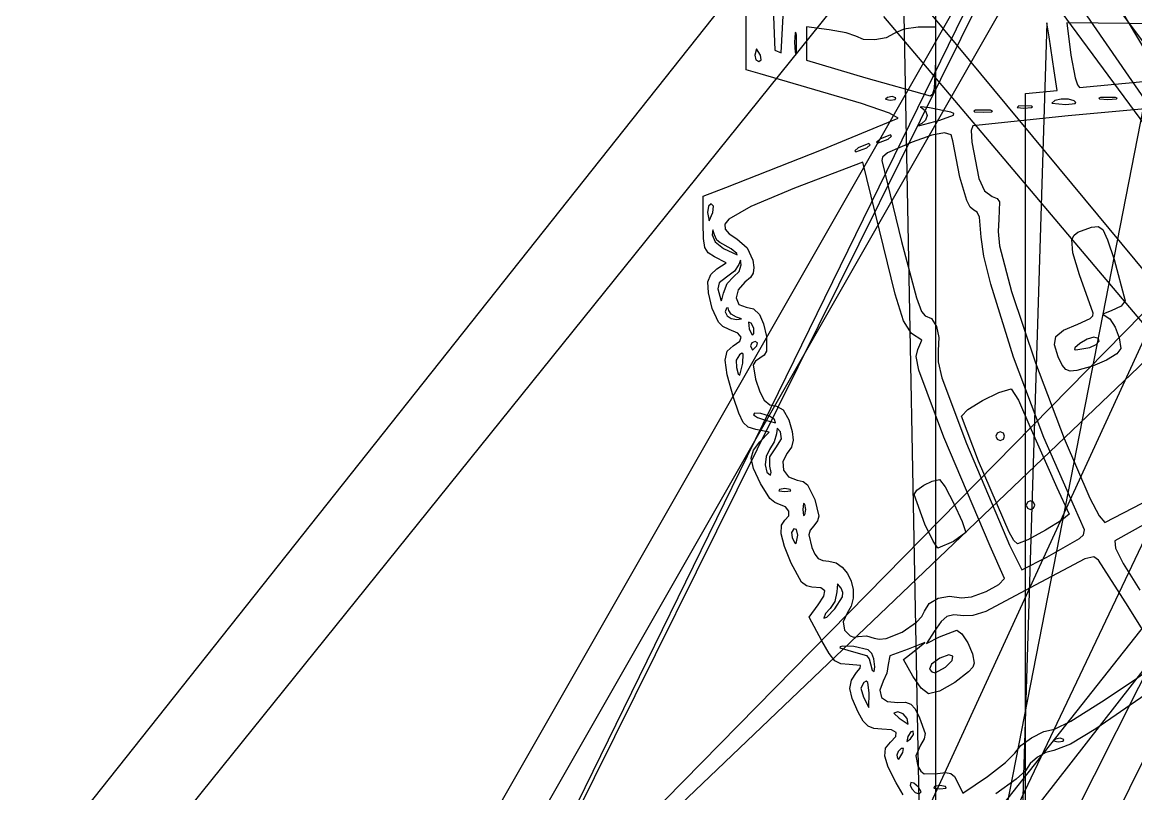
# Model space of a CAD drawing. Extents: x -109 to 333, y -74 to 385.
# Drawn here: x -58.2 to 39, y 74.5 to 141.9 of the extents above; entities that cross this region are included whole.
import ezdxf

# ---------------------------------------------------------------- set-up
doc = ezdxf.new("R2010")
doc.units = 0

msp = doc.modelspace()

# ---------------------------------------------------------------- linework, layer by layer
at = {"layer": 'Image'}
for p, q in [((13.9754, 2.732387), (71.079022, 294.9659)), ((104.731756, 255.69389), (-11.6383, 2.34935)), ((-43.999659, 3.576148), (73.780796, 244.417885)), ((75.380056, 244.659253), (-42.4004, 7.03971)), ((3.03729, 3.092387), (119.407296, 238.939154)), ((73.875436, 231.799477), (-56.7938, 3.10194)), ((-52.6545, 3.10194), (78.0147, 231.799477)), ((119.712861, 190.406515), (-22.8079, 9.97962)), ((-24.59204, 2.863137), (116.11692, 183.290045)), ((23.074938, 168.776903), (-108.997, 2.29691)), ((-100.778, 2.29691), (31.49156, 166.606035)), ((136.90526, 0.936964), (14.58625, 167.27601)), ((19.92263, 166.6996), (143.889, 0.360555)), ((68.188448, 156.540127), (-3.60876, 5.34648)), ((121.45217, 1.303041), (30.381225, 155.546292)), ((5.01281, 137.760406), (5.01284, 153.933)), ((21.5699, -3.20164), (21.5699, 154.094)), ((-3.9043, -2.17945), (72.810038, 150.51614)), ((18.63144, 150.5194), (21.5699, -3.20164)), ((136.48616, -5.476123), (32.25953, 146.196904)), ((19.31211, 144.874976), (135.211, 4.89894)), ((7.344313, 143.89567), (7.521486, 139.4813)), ((8.08593, 139.230436), (8.307396, 143.54137)), ((135.21163, 2.453016), (17.05434, 142.429051)), ((70.776772, 141.864303), (-73.6602, 3.93537)), ((12.25654, 141.266066), (10.28099, 141.513922)), ((10.28099, 141.513922), (10.281, 140.057)), ((13.756781, 140.994214), (12.25654, 141.266066)), ((18.785836, 141.324609), (17.94129, 140.923556)), ((20.0378, 141.488), (18.785836, 141.324609)), ((21.5699, 141.488), (20.0378, 141.488)), ((21.5699, 138.478), (21.5699, 141.488)), ((31.269164, 141.864091), (27.1724, 8.69394)), ((31.480198, 140.641131), (31.269164, 141.864091)), ((42.06326, 141.77711), (33.01716, 141.877694)), ((33.01716, 141.877694), (33.375808, 139.048964)), ((9.300432, 140.983907), (9.246996, 140.170869)), ((9.246996, 140.170869), (9.291936, 139.299982)), ((9.354099, 141.036678), (9.300432, 140.983907)), ((9.41824, 140.825), (9.354099, 141.036678)), ((9.410645, 139.319814), (9.418237, 140.825004)), ((9.418237, 140.825004), (9.41824, 140.825)), ((14.58957, 140.68866), (13.756781, 140.994214)), ((15.269721, 140.415247), (14.58957, 140.68866)), ((16.251036, 140.376993), (15.269721, 140.415247)), ((17.239548, 140.553297), (16.251036, 140.376993)), ((17.94129, 140.923556), (17.239548, 140.553297)), ((31.933291, 137.682821), (31.480198, 140.641131)), ((5.913213, 139.60651), (5.765326, 139.042066)), ((6.2777, 139.042066), (5.913213, 139.60651)), ((7.521486, 139.4813), (8.08593, 139.230436)), ((9.291936, 139.299982), (9.344754, 139.184595)), ((9.344754, 139.184595), (9.410645, 139.319814)), ((10.281, 140.057), (10.281, 138.6)), ((-73.616275, 1.118382), (61.8334, 139.047306)), ((5.765326, 139.042066), (5.872394, 138.643427)), ((5.872394, 138.643427), (6.129813, 138.477622)), ((6.129813, 138.477622), (6.323604, 138.643427)), ((6.323604, 138.643427), (6.2777, 139.042066)), ((6.2777, 139.042066), (6.2777, 139.042066)), ((10.281, 138.6), (15.45507, 137.06252)), ((21.462007, 136.164483), (21.569881, 138.47786)), ((21.569881, 138.47786), (21.5699, 138.478)), ((33.375808, 139.048964), (33.749229, 137.048947)), ((6.23577, 137.419829), (5.01281, 137.760406)), ((15.075979, 134.811229), (6.23577, 137.419829)), ((32.17535, 135.947481), (31.933291, 137.682821)), ((15.45507, 137.06252), (21.09951, 135.49627)), ((33.749229, 137.048947), (33.956312, 136.438802)), ((33.956312, 136.438802), (34.143395, 136.212654)), ((34.143395, 136.212654), (42.266405, 136.98899)), ((17.359455, 135.347802), (17.196173, 135.195854)), ((17.775046, 135.420614), (17.359455, 135.347802)), ((18.08069, 135.318112), (17.775046, 135.420614)), ((18.029389, 135.166259), (18.08069, 135.318095)), ((18.08069, 135.318095), (18.08069, 135.318112)), ((21.09951, 135.49627), (21.31623, 135.647833)), ((21.31623, 135.647833), (21.462007, 136.164483)), ((29.41229, 135.691421), (32.17535, 135.947481)), ((29.41298, 2.521274), (29.41229, 135.691421)), ((35.96255, 135.350161), (35.810783, 135.283342)), ((35.810783, 135.283342), (35.884352, 135.228622)), ((35.884352, 135.228622), (36.621067, 135.17807)), ((37.27959, 135.350161), (35.96255, 135.350161)), ((36.621067, 135.17807), (37.357784, 135.228622)), ((37.431353, 135.283342), (37.279587, 135.350161)), ((37.279587, 135.350161), (37.27959, 135.350161)), ((37.357784, 135.228622), (37.431353, 135.283342)), ((17.527335, 133.963554), (15.075979, 134.811229)), ((17.196173, 135.195854), (17.586802, 135.120458)), ((17.586802, 135.120458), (18.029389, 135.166259)), ((20.334385, 134.513518), (20.227066, 134.499867)), ((20.227066, 134.499867), (20.346912, 134.441099)), ((21.025788, 134.435524), (20.334385, 134.513518)), ((20.346912, 134.441099), (20.679112, 134.181431)), ((22.882542, 134.068786), (21.025788, 134.435524)), ((28.82071, 134.59897), (28.682185, 134.472364)), ((28.682185, 134.472364), (29.283918, 134.41156)), ((29.9496, 134.585), (28.82071, 134.59897)), ((29.283918, 134.41156), (29.945128, 134.456761)), ((29.945128, 134.456761), (30.040376, 134.513358)), ((30.040376, 134.513358), (29.949598, 134.585028)), ((29.949598, 134.585028), (29.9496, 134.585)), ((31.966202, 135.074628), (31.7297, 134.858721)), ((31.7297, 134.858721), (32.95266, 134.720223)), ((32.52153, 135.193825), (31.966202, 135.074628)), ((33.164418, 135.193388), (32.52153, 135.193825)), ((32.95266, 134.720223), (33.75048, 134.804069)), ((41.1375, 134.480397), (33.14121, 133.724945)), ((33.6636, 135.050395), (33.164418, 135.193388)), ((33.816305, 134.906307), (33.663597, 135.050395)), ((33.663597, 135.050395), (33.6636, 135.050395)), ((33.75048, 134.804069), (33.816305, 134.906307)), ((11.59801, 130.757269), (18.28797, 133.541989)), ((18.28797, 133.541989), (17.527335, 133.963554)), ((20.175193, 132.890467), (21.941802, 133.350001)), ((20.679112, 133.365422), (20.346912, 133.082889)), ((20.679112, 134.181431), (20.817283, 133.778182)), ((20.817283, 133.778182), (20.679112, 133.365422)), ((21.9418, 133.35), (23.11591, 133.793426)), ((21.941802, 133.350001), (21.9418, 133.35)), ((23.161492, 133.941669), (22.882542, 134.068786)), ((23.11591, 133.793426), (23.161492, 133.941669)), ((33.14121, 133.724945), (24.8146, 132.854934)), ((25.05056, 134.221), (24.898793, 134.154181)), ((24.898793, 134.154181), (24.972362, 134.099461)), ((24.972362, 134.099461), (25.709077, 134.048909)), ((26.3676, 134.221), (25.05056, 134.221)), ((25.709077, 134.048909), (26.445794, 134.099461)), ((26.519363, 134.154181), (26.367597, 134.221)), ((26.367597, 134.221), (26.3676, 134.221)), ((26.445794, 134.099461), (26.519363, 134.154181)), ((20.346912, 133.082889), (19.972655, 132.897461)), ((19.972655, 132.897461), (20.175193, 132.890467)), ((24.8146, 132.854934), (24.665295, 132.456883)), ((24.665295, 132.456883), (24.720322, 131.42815)), ((15.737249, 131.316769), (14.79651, 130.952)), ((15.837202, 131.209619), (15.737249, 131.316769)), ((16.677987, 131.704593), (16.389886, 131.446972)), ((16.389886, 131.446972), (16.489841, 131.339821)), ((16.489841, 131.339821), (17.43058, 131.704593)), ((17.618729, 132.069362), (16.677987, 131.704593)), ((19.509942, 131.443809), (17.375778, 130.499812)), ((17.43058, 131.704593), (17.718682, 131.962212)), ((17.43058, 131.704593), (17.43058, 131.704593)), ((17.718682, 131.962212), (17.618729, 132.069362)), ((21.239939, 132.035316), (19.509942, 131.443809)), ((22.335309, 132.246495), (21.239939, 132.035316)), ((22.909406, 132.080406), (22.335309, 132.246495)), ((23.075582, 131.540112), (22.909406, 132.080406)), ((23.677838, 128.377162), (23.075582, 131.540112)), ((24.720322, 131.42815), (25.351208, 128.266704)), ((3.22543, 127.485759), (11.59801, 130.757269)), ((14.79651, 130.952), (14.508408, 130.694381)), ((14.508408, 130.694381), (14.608361, 130.587231)), ((14.608361, 130.587231), (15.5491, 130.952)), ((15.5491, 130.952), (15.837202, 131.209619)), ((15.5491, 130.952), (15.5491, 130.952)), ((17.375778, 130.499812), (16.935294, 130.140891)), ((15.206819, 129.688172), (9.246039, 127.417322)), ((16.999829, 122.334402), (15.206819, 129.688172)), ((16.935294, 130.140891), (16.856012, 129.822829)), ((16.856012, 129.822829), (18.573022, 122.767279)), ((1.24988, 126.708), (3.22543, 127.485759)), ((24.284716, 126.328564), (23.677838, 128.377162)), ((25.351208, 128.266704), (25.826191, 127.191072)), ((1.24988, 124.326), (1.24988, 126.708)), ((9.246039, 127.417322), (5.425428, 125.829437)), ((25.826191, 127.191072), (26.518878, 126.688544)), ((26.518878, 126.688544), (26.942656, 126.523481)), ((26.942656, 126.523481), (27.152846, 126.225426)), ((1.72637, 125.838519), (1.626181, 125.307)), ((1.967249, 126.059593), (1.72637, 125.838519)), ((2.150316, 125.838519), (1.967249, 126.059593)), ((2.11151, 125.307), (2.150316, 125.838519)), ((5.425428, 125.829437), (3.487098, 124.716046)), ((24.591869, 125.765244), (24.284716, 126.328564)), ((24.900798, 125.510882), (24.591869, 125.765244)), ((25.200227, 125.310293), (24.900798, 125.510882)), ((27.152846, 126.225426), (27.080172, 124.709524)), ((1.626181, 125.307), (1.770442, 124.554407)), ((1.770442, 124.554407), (2.11151, 125.307)), ((2.11151, 125.307), (2.11151, 125.307)), ((3.487098, 124.716046), (3.142193, 124.265595)), ((25.397125, 124.893508), (25.200227, 125.310293)), ((25.557043, 123.145682), (25.397125, 124.893508)), ((27.080172, 124.709524), (27.019518, 123.63669)), ((1.276396, 123.011095), (1.24988, 124.326)), ((2.109446, 123.790789), (2.046137, 123.344018)), ((2.261879, 123.331995), (2.109446, 123.790789)), ((3.142193, 124.265595), (3.169944, 123.847738)), ((3.169944, 123.847738), (3.537712, 123.433799)), ((27.019518, 123.63669), (27.157419, 122.385167)), ((33.659257, 123.300617), (34.000549, 123.584695)), ((34.000549, 123.584695), (35.18372, 123.999523)), ((35.18372, 123.999523), (35.773301, 124.079358)), ((35.773301, 124.079358), (36.186022, 123.797704)), ((36.186022, 123.797704), (36.59148, 122.91274)), ((1.404859, 122.228511), (1.276396, 123.011095)), ((2.046137, 123.344018), (2.319283, 122.722515)), ((2.464721, 122.866917), (2.261879, 123.331995)), ((2.319283, 122.722515), (3.037301, 122.136118)), ((2.71075, 122.673478), (2.464721, 122.866917)), ((3.71797, 122.121), (2.71075, 122.673478)), ((3.537712, 123.433799), (4.212859, 122.995102)), ((4.212859, 122.995102), (5.100686, 122.219142)), ((18.573022, 122.767279), (19.881299, 117.828536)), ((25.783136, 121.47687), (25.557043, 123.145682)), ((33.474244, 122.923475), (33.659257, 123.300617)), ((33.541305, 121.764122), (33.474244, 122.923475)), ((36.59148, 122.91274), (37.15927, 121.182643)), ((1.70864, 121.766945), (1.404859, 122.228511)), ((2.261112, 121.415091), (1.70864, 121.766945)), ((3.037301, 122.136118), (4.22382, 121.594441)), ((3.717972, 122.120991), (3.71797, 122.121)), ((4.19216, 121.723972), (3.717972, 122.120991)), ((4.22382, 121.594441), (4.19216, 121.723972)), ((5.100686, 122.219142), (5.582999, 121.141392)), ((18.037883, 118.149678), (16.999829, 122.334402)), ((27.157419, 122.385167), (28.198782, 118.385474)), ((34.13823, 119.854893), (33.541305, 121.764122)), ((3.271832, 120.885524), (2.261112, 121.415091)), ((2.449259, 120.371818), (3.271832, 120.885524)), ((4.387647, 120.751863), (3.998332, 120.177953)), ((4.528322, 121.134247), (4.387647, 120.751863)), ((4.410005, 120.140556), (4.592904, 120.71067)), ((4.592904, 120.71067), (4.528322, 121.134247)), ((5.582999, 121.141392), (5.688479, 120.479097)), ((26.37497, 119.037771), (25.783136, 121.47687)), ((37.15927, 121.182643), (38.127119, 117.584593)), ((1.675086, 119.22155), (1.91438, 119.887865)), ((1.91438, 119.887865), (2.449259, 120.371818)), ((3.289257, 119.646423), (2.670837, 119.138569)), ((3.998332, 120.177953), (3.289257, 119.646423)), ((3.349067, 119.096984), (3.908975, 119.676011)), ((3.90897, 119.676), (4.410005, 120.140556)), ((3.908975, 119.676011), (3.90897, 119.676)), ((5.63436, 120.004533), (5.385186, 119.616912)), ((5.688479, 120.479097), (5.63436, 120.004533)), ((35.33947, 116.509983), (34.13823, 119.854893)), ((1.718222, 118.26397), (1.675086, 119.22155)), ((2.670837, 119.138569), (2.553775, 118.620483)), ((3.024618, 118.251661), (3.349067, 119.096984)), ((4.905503, 119.215442), (4.313081, 118.544034)), ((5.385186, 119.616912), (4.905503, 119.215442)), ((28.376637, 112.657886), (26.37497, 119.037771)), ((2.030633, 116.906218), (1.718222, 118.26397)), ((2.553775, 118.620483), (2.811461, 117.656297)), ((2.897333, 117.649863), (3.024618, 118.251661)), ((4.313081, 118.544034), (4.139196, 117.829008)), ((4.139196, 117.829008), (4.374718, 117.260534)), ((18.760679, 115.84045), (18.037883, 118.149678)), ((19.881299, 117.828536), (20.324084, 116.65546)), ((28.198782, 118.385474), (30.285866, 112.143447)), ((2.583902, 115.696807), (2.030633, 116.906218)), ((2.811461, 117.656297), (2.845724, 117.56728)), ((2.845724, 117.56728), (2.897333, 117.649863)), ((3.286285, 116.927866), (3.173915, 116.608888)), ((3.445776, 116.966504), (3.286285, 116.927866)), ((3.512113, 116.742274), (3.445776, 116.966504)), ((3.705553, 116.401156), (3.512113, 116.742274)), ((4.374718, 117.260534), (5.010515, 117.028782)), ((5.010515, 117.028782), (5.654216, 116.865748)), ((5.654216, 116.865748), (6.165944, 116.37884)), ((37.767874, 117.103545), (36.904159, 116.697216)), ((38.127119, 117.584593), (37.767874, 117.103545)), ((3.173915, 116.608888), (3.344044, 116.27705)), ((3.344044, 116.27705), (3.711932, 116.02441)), ((4.17063, 116.158766), (3.705553, 116.401156)), ((3.711932, 116.02441), (4.192839, 115.943024)), ((4.619493, 116.007473), (4.170628, 116.158766)), ((4.170628, 116.158766), (4.17063, 116.158766)), ((4.192839, 115.943024), (4.619493, 116.007473)), ((6.165944, 116.37884), (6.543437, 115.571348)), ((19.446305, 114.73188), (18.760679, 115.84045)), ((20.324084, 116.65546), (20.648482, 116.276169)), ((20.648482, 116.276169), (21.216377, 116.020639)), ((21.216377, 116.020639), (21.630658, 115.341946)), ((33.9977, 115.526877), (35.06986, 116.024066)), ((35.06986, 116.024066), (35.312688, 116.274079)), ((35.312688, 116.274079), (35.33947, 116.509983)), ((36.22307, 116.437858), (36.158008, 116.351201)), ((36.158008, 116.351201), (36.302905, 116.31016)), ((36.904159, 116.697216), (36.22307, 116.437858)), ((36.302905, 116.31016), (36.77423, 116.002099)), ((36.77423, 116.002099), (37.24472, 115.270177)), ((2.991311, 115.336839), (2.583902, 115.696807)), ((3.533723, 115.081998), (2.991311, 115.336839)), ((4.2804, 114.745766), (3.533723, 115.081998)), ((5.4559, 115.610217), (5.20754, 115.702852)), ((5.20754, 115.702852), (5.291367, 115.116625)), ((5.291367, 115.116625), (5.504825, 114.621343)), ((5.68835, 115.184437), (5.455899, 115.610217)), ((5.455899, 115.610217), (5.4559, 115.610217)), ((5.688944, 114.71905), (5.68835, 115.184437)), ((6.543437, 115.571348), (6.784435, 114.446562)), ((21.630658, 115.341946), (21.841346, 114.37194)), ((32.067355, 114.470842), (32.722817, 115.019997)), ((32.722817, 115.019997), (33.9977, 115.526877)), ((37.24472, 115.270177), (37.606283, 114.331431)), ((3.884466, 113.642108), (4.452357, 114.039837)), ((4.585473, 114.403051), (4.2804, 114.745766)), ((4.452357, 114.039837), (4.585473, 114.403051)), ((5.509117, 113.907366), (5.392056, 113.641608)), ((5.504825, 114.621343), (5.605902, 114.590722)), ((5.790559, 114.017903), (5.509117, 113.907366)), ((5.605902, 114.590722), (5.688944, 114.71905)), ((6.003687, 113.907366), (5.790559, 114.017903)), ((5.9565, 113.641608), (6.003687, 113.907366)), ((6.784435, 114.446562), (6.799811, 113.167288)), ((20.372849, 114.149132), (19.446305, 114.73188)), ((20.01892, 113.33259), (20.372849, 114.149132)), ((21.841346, 114.37194), (21.798462, 113.242469)), ((31.946683, 113.739821), (32.067355, 114.470842)), ((34.162966, 113.84266), (33.729191, 113.460962)), ((34.809398, 114.222454), (34.162966, 113.84266)), ((35.376833, 114.39474), (34.809398, 114.222454)), ((35.792322, 114.289691), (35.376833, 114.39474)), ((35.576076, 113.745199), (35.845678, 114.040298)), ((35.845678, 114.040298), (35.792322, 114.289691)), ((37.606283, 114.331431), (37.750825, 113.402901)), ((3.176818, 112.393605), (3.351267, 113.171881)), ((3.351267, 113.171881), (3.884466, 113.642108)), ((4.423041, 112.866043), (4.15556, 112.379946)), ((4.633644, 112.992143), (4.423041, 112.866043)), ((4.747863, 112.923844), (4.633644, 112.992143)), ((4.71778, 112.127285), (4.747863, 112.923844)), ((5.392056, 113.641608), (5.557994, 113.26531)), ((5.557994, 113.26531), (5.9565, 113.641608)), ((5.9565, 113.641608), (5.9565, 113.641608)), ((6.799811, 113.167288), (6.595539, 112.819684)), ((19.865087, 112.700329), (20.01892, 113.33259)), ((21.798462, 113.242469), (21.785057, 112.256751)), ((32.27617, 112.687337), (31.946683, 113.739821)), ((33.729191, 113.460962), (33.68319, 113.333649)), ((33.68319, 113.333649), (33.799723, 113.28296)), ((33.799723, 113.28296), (35.022683, 113.503028)), ((35.022683, 113.503028), (35.02269, 113.503029)), ((35.02269, 113.503029), (35.576076, 113.745199)), ((37.401727, 112.937279), (36.498514, 112.394067)), ((37.750825, 113.402901), (37.401727, 112.937279)), ((3.362147, 111.112346), (3.176818, 112.393605)), ((4.15556, 112.379946), (4.157143, 111.746273)), ((4.463626, 111.067869), (4.71778, 112.127281)), ((4.71778, 112.127281), (4.71778, 112.127285)), ((5.820303, 112.290519), (5.640717, 111.974772)), ((5.640717, 111.974772), (5.834032, 110.728442)), ((6.215777, 112.552942), (5.820303, 112.290519)), ((6.595539, 112.819684), (6.215777, 112.552942)), ((20.106941, 111.502818), (19.865087, 112.700329)), ((21.785057, 112.256751), (22.110469, 110.833413)), ((31.003591, 105.624374), (28.376637, 112.657886)), ((30.285866, 112.143447), (32.801016, 105.552853)), ((32.618128, 111.954458), (32.276165, 112.68734)), ((32.276165, 112.68734), (32.27617, 112.687337)), ((32.935657, 111.56095), (32.618128, 111.954458)), ((35.257303, 111.879838), (33.894215, 111.50116)), ((36.498514, 112.394067), (35.257303, 111.879838)), ((3.908286, 109.133168), (3.362147, 111.112346)), ((4.157143, 111.746273), (4.328386, 111.197633)), ((4.328386, 111.197633), (4.463626, 111.067869)), ((22.29344, 105.67595), (20.106941, 111.502818)), ((33.327952, 111.434092), (32.935657, 111.56095)), ((33.894215, 111.50116), (33.327952, 111.434092)), ((5.834032, 110.728442), (6.196412, 109.627052)), ((22.110469, 110.833413), (24.249532, 105.108179)), ((4.360648, 107.746108), (3.908286, 109.133168)), ((6.196412, 109.627052), (6.596346, 108.899207)), ((25.651062, 108.863065), (27.096005, 109.568093)), ((27.096005, 109.568093), (28.15557, 109.874116)), ((28.15557, 109.874116), (28.794595, 108.908898)), ((6.596346, 108.899207), (7.070626, 108.497365)), ((7.070626, 108.497365), (7.656042, 108.373982)), ((7.656042, 108.373982), (8.256768, 108.055415)), ((8.256768, 108.055415), (8.738852, 107.188942)), ((23.82817, 107.483916), (24.376523, 108.066012)), ((24.376523, 108.066012), (25.651062, 108.863065)), ((28.794595, 108.908898), (29.80256, 106.585206)), ((4.746848, 106.945955), (4.360648, 107.746108)), ((5.740829, 107.754911), (5.65988, 107.610321)), ((5.65988, 107.610321), (6.002658, 107.374064)), ((6.3077, 107.717364), (5.740829, 107.754911)), ((6.002658, 107.374064), (6.706965, 107.136608)), ((7.056336, 107.488415), (6.3077, 107.717364)), ((6.706965, 107.136608), (7.575839, 106.911931)), ((7.48733, 107.199647), (7.056336, 107.488415)), ((7.575839, 106.911931), (7.487326, 107.199648)), ((7.487326, 107.199648), (7.48733, 107.199647)), ((8.738852, 107.188942), (9.042188, 106.165913)), ((25.296957, 103.559894), (23.82817, 107.483916)), ((5.199803, 106.541987), (4.746848, 106.945955)), ((5.852426, 106.343478), (5.199803, 106.541987)), ((7.020166, 106.109928), (5.852426, 106.343478)), ((6.204914, 105.242138), (7.020166, 106.109928)), ((7.725319, 106.436874), (7.653407, 105.95791)), ((8.012382, 106.122245), (7.725319, 106.436874)), ((8.101878, 105.502179), (8.012382, 106.122245)), ((9.042188, 106.165913), (9.12349, 105.400251)), ((27.214835, 106.116201), (26.949074, 106.005664)), ((27.480593, 106.005664), (27.214835, 106.116201)), ((29.80256, 106.585206), (32.15441, 101.251586)), ((5.644189, 104.526169), (6.204914, 105.242138)), ((7.473572, 105.253098), (7.049285, 104.57377)), ((7.653407, 105.95791), (7.473572, 105.253098)), ((7.594806, 104.743145), (8.101878, 105.502179)), ((9.12349, 105.400251), (8.978202, 104.794322)), ((26.31625, 96.14566), (22.29344, 105.67595)), ((24.249532, 105.108179), (28.019152, 96.236269)), ((26.949074, 106.005664), (26.838537, 105.739906)), ((26.838537, 105.739906), (26.949074, 105.474145)), ((26.949074, 105.474145), (27.214835, 105.363608)), ((27.214835, 105.363608), (27.480593, 105.474145)), ((27.59113, 105.739906), (27.480593, 106.005664)), ((27.480593, 105.474145), (27.59113, 105.739906)), ((27.59113, 105.739906), (27.59113, 105.739906)), ((33.697383, 99.555582), (31.003591, 105.624374)), ((32.801016, 105.552853), (35.049516, 100.335695)), ((5.464493, 103.827857), (5.644189, 104.526169)), ((7.049285, 104.57377), (6.759797, 103.978591)), ((7.076178, 103.931533), (7.594806, 104.743145)), ((8.601771, 104.250492), (8.225089, 103.523467)), ((8.978202, 104.794322), (8.601771, 104.250492)), ((5.669291, 102.926307), (5.464493, 103.827857)), ((6.759797, 103.978591), (6.683779, 103.242947)), ((6.683779, 103.242947), (6.811672, 102.617639)), ((7.07304, 103.138075), (7.076178, 103.931533)), ((7.193645, 102.583943), (7.07304, 103.138075)), ((7.07304, 103.138075), (7.07304, 103.138075)), ((8.225089, 103.523467), (8.281147, 102.791724)), ((27.98304, 97.367316), (25.296957, 103.559894)), ((6.262052, 101.600628), (5.669291, 102.926307)), ((6.811672, 102.617639), (7.133915, 102.35347)), ((7.133915, 102.35347), (7.193645, 102.583943)), ((8.281147, 102.791724), (8.715199, 102.202787)), ((8.715199, 102.202787), (9.472499, 101.904182)), ((7.093768, 100.29556), (6.262052, 101.600628)), ((8.400019, 101.174041), (7.929648, 101.095745)), ((8.87039, 101.095745), (8.400019, 101.174041)), ((9.472499, 101.904182), (9.987, 101.777375)), ((9.987, 101.777375), (10.378237, 101.49363)), ((10.378237, 101.49363), (11.015179, 100.208872)), ((19.936406, 101.032588), (20.535326, 101.470163)), ((20.535326, 101.470163), (21.266734, 101.828473)), ((21.266734, 101.828473), (21.912349, 101.97693)), ((21.912349, 101.97693), (22.386294, 101.329185)), ((22.386294, 101.329185), (23.161105, 99.86236)), ((32.15441, 101.251586), (33.23557, 98.927996)), ((7.510516, 99.943895), (7.093768, 100.29556)), ((7.929648, 101.095745), (7.873793, 100.961701)), ((7.873793, 100.961701), (8.400019, 100.905951)), ((8.400019, 100.905951), (8.926245, 100.961701)), ((8.926245, 100.961701), (8.87039, 101.095745)), ((8.87039, 101.095745), (8.87039, 101.095745)), ((11.015179, 100.208872), (11.371407, 98.770369)), ((19.688259, 100.64634), (19.936406, 101.032588)), ((20.624254, 98.07264), (19.688259, 100.64634)), ((35.049516, 100.335695), (35.856674, 98.78028)), ((36.336652, 98.213974), (41.551052, 100.897144)), ((7.933172, 99.787038), (7.510516, 99.943895)), ((8.46475, 99.577794), (7.933172, 99.787038)), ((8.743851, 99.205737), (8.46475, 99.577794)), ((10.019853, 99.869041), (9.9641, 99.342821)), ((9.9641, 99.342821), (10.019853, 98.8166)), ((10.1539, 99.8132), (10.019853, 99.869041)), ((10.232191, 99.342822), (10.1539, 99.813201)), ((10.1539, 99.813201), (10.1539, 99.8132)), ((10.1539, 98.872442), (10.232191, 99.342822)), ((23.161105, 99.86236), (23.884403, 98.291067)), ((29.583144, 99.984932), (29.472607, 99.719156)), ((29.472607, 99.719156), (29.583144, 99.453405)), ((29.848902, 100.095471), (29.583144, 99.984932)), ((29.583144, 99.453405), (29.848902, 99.342869)), ((30.114663, 99.984932), (29.848902, 100.095471)), ((29.848902, 99.342869), (30.114663, 99.453405)), ((30.2252, 99.719156), (30.114663, 99.984932)), ((30.114663, 99.453405), (30.2252, 99.719156)), ((30.2252, 99.719156), (30.2252, 99.719156)), ((34.567945, 97.560109), (33.697383, 99.555582)), ((42.449533, 99.518566), (37.221213, 96.608886)), ((8.090863, 97.970247), (8.400029, 98.402118)), ((8.400029, 98.402118), (8.734327, 98.7781)), ((8.734327, 98.7781), (8.743851, 99.205737)), ((10.019853, 98.8166), (10.1539, 98.872442)), ((11.25223, 98.350867), (10.927004, 97.927982)), ((11.371407, 98.770369), (11.25223, 98.350867)), ((23.884403, 98.291067), (24.203809, 97.32992)), ((32.596977, 98.405421), (31.155825, 97.526218)), ((33.23557, 98.927996), (32.596977, 98.405421)), ((35.856674, 98.78028), (36.336652, 98.213974)), ((8.075819, 97.218935), (8.090863, 97.970247)), ((9.168569, 97.659713), (8.976684, 97.340379)), ((8.976684, 97.340379), (9.020682, 96.884901)), ((9.422721, 97.589183), (9.168569, 97.659713)), ((9.52843, 97.10732), (9.422721, 97.589183)), ((10.617361, 97.523172), (10.490109, 97.136431)), ((10.927004, 97.927982), (10.617361, 97.523172)), ((20.624259, 98.07264), (20.624254, 98.07264)), ((21.347454, 96.577911), (20.624259, 98.07264)), ((24.203809, 97.32992), (23.137553, 96.558489)), ((27.983039, 97.367306), (27.98304, 97.367316)), ((28.396249, 96.636463), (27.983039, 97.367306)), ((31.155825, 97.526218), (29.62405, 96.699026)), ((34.492139, 97.13913), (34.567945, 97.560109)), ((8.358814, 96.121158), (8.075819, 97.218935)), ((9.020682, 96.884901), (9.225941, 96.463737)), ((9.225941, 96.463737), (9.386488, 96.363704)), ((9.386488, 96.363704), (9.52843, 97.10732)), ((9.52843, 97.10732), (9.52843, 97.10732)), ((10.490109, 97.136431), (10.745544, 96.027192)), ((21.771829, 95.9562), (21.347454, 96.577911)), ((23.137553, 96.558489), (21.771829, 95.9562)), ((28.71359, 96.332486), (28.396249, 96.636463)), ((29.62405, 96.699026), (28.71359, 96.332486)), ((31.266522, 95.171019), (34.122752, 96.796989)), ((34.12274, 96.797002), (34.492139, 97.13913)), ((34.122752, 96.796989), (34.12274, 96.797002)), ((37.221213, 96.608886), (37.292772, 95.971685)), ((8.943766, 94.649888), (8.358814, 96.121158)), ((10.745544, 96.027192), (11.014106, 95.439341)), ((11.014106, 95.439341), (11.317186, 95.071371)), ((27.59047, 93.29866), (26.31625, 96.14566)), ((28.019152, 96.236269), (29.109312, 94.070439)), ((37.292772, 95.971685), (37.944528, 94.619306)), ((9.859617, 92.977657), (8.943766, 94.649888)), ((11.317186, 95.071371), (11.70685, 94.881345)), ((11.70685, 94.881345), (12.235164, 94.827322)), ((12.235164, 94.827322), (12.867618, 94.690101)), ((12.867618, 94.690101), (13.415824, 94.316237)), ((29.109312, 94.070439), (31.266522, 95.171019)), ((34.601096, 95.039225), (30.256527, 92.71953)), ((35.391291, 95.206204), (34.601096, 95.039225)), ((35.790657, 94.92247), (35.391291, 95.206204)), ((38.375237, 90.87617), (35.790657, 94.92247)), ((37.944528, 94.619306), (39.405208, 92.285885)), ((13.415824, 94.316237), (13.859958, 93.762429)), ((13.859958, 93.762429), (14.180194, 93.085373)), ((10.275987, 92.657558), (9.859617, 92.977657)), ((10.762526, 92.569518), (10.275987, 92.657558)), ((11.536286, 92.497507), (10.762526, 92.569518)), ((11.874143, 92.247855), (11.536286, 92.497507)), ((13.003526, 92.848013), (12.926836, 92.145428)), ((13.327721, 92.465129), (13.003526, 92.848013)), ((13.473006, 92.086505), (13.327721, 92.46513)), ((13.327721, 92.46513), (13.327721, 92.465129)), ((14.180194, 93.085373), (14.356708, 92.341769)), ((30.256527, 92.71953), (25.944063, 90.43989)), ((25.967979, 92.181159), (27.099938, 92.781402)), ((27.099938, 92.781402), (27.59047, 93.29866)), ((11.31361, 91.013908), (11.793963, 91.770132)), ((11.793963, 91.770132), (11.874143, 92.247855)), ((12.751836, 90.64883), (13.438134, 91.697577)), ((12.926836, 92.145428), (12.752948, 91.309524)), ((13.438134, 91.697577), (13.473006, 92.086505)), ((14.369675, 91.588313), (14.199268, 90.881705)), ((14.356708, 92.341769), (14.369675, 91.588313)), ((21.006388, 91.12563), (21.789472, 91.583686)), ((21.789472, 91.583686), (22.778153, 91.771265)), ((22.778153, 91.771265), (23.8176, 91.63194)), ((23.8176, 91.63194), (24.704048, 91.722987)), ((24.704048, 91.722987), (25.967979, 92.181159)), ((10.504595, 89.919648), (11.31361, 91.013908)), ((12.350948, 90.688228), (11.95231, 90.25191)), ((12.07007, 89.94409), (12.751836, 90.64883)), ((12.752948, 91.309524), (12.350948, 90.688228)), ((14.199268, 90.881705), (13.825664, 90.278642)), ((20.58373, 90.45352), (21.006388, 91.12563)), ((40.884777, 86.8481), (38.375237, 90.87617)), ((11.616015, 87.859228), (10.504595, 89.919648)), ((11.95231, 90.25191), (11.786504, 89.860697)), ((11.786504, 89.860697), (12.07007, 89.94409)), ((13.825664, 90.278642), (13.487486, 89.536433)), ((13.487486, 89.536433), (13.612166, 88.799891)), ((18.631646, 88.625095), (19.903429, 89.499654)), ((19.903429, 89.499654), (20.346764, 89.982262)), ((20.346764, 89.982262), (20.583712, 90.453537)), ((20.583712, 90.453537), (20.58373, 90.45352)), ((22.037687, 89.541466), (21.443797, 88.69107)), ((22.555295, 89.99393), (22.037687, 89.541466)), ((23.160041, 90.134864), (22.555295, 89.99393)), ((24.015347, 90.05067), (23.160041, 90.134864)), ((24.820441, 90.06829), (24.015347, 90.05067)), ((25.944063, 90.43989), (24.820441, 90.06829)), ((13.612166, 88.799891), (14.090109, 88.294818)), ((17.236462, 88.079175), (18.631646, 88.625095)), ((21.443797, 88.69107), (20.771273, 87.63485)), ((21.904173, 88.220686), (23.422393, 88.806551)), ((23.422393, 88.806551), (23.867936, 88.480063)), ((12.252536, 86.746234), (11.616015, 87.859228)), ((14.090109, 88.294818), (14.427307, 88.199644)), ((14.427307, 88.199644), (14.811722, 88.247012)), ((14.811722, 88.247012), (15.513267, 88.301654)), ((15.513267, 88.301654), (16.185972, 88.111207)), ((16.185972, 88.111207), (16.638874, 88.007365)), ((16.638874, 88.007365), (17.236462, 88.079175)), ((20.628526, 87.709987), (19.171466, 87.1294)), ((19.693256, 86.966868), (20.628526, 87.709987)), ((20.771273, 87.63485), (21.904173, 88.220686)), ((23.867936, 88.480063), (24.371855, 87.694449)), ((24.371855, 87.694449), (24.781453, 86.740486)), ((12.754409, 86.12539), (12.252536, 86.746234)), ((13.220142, 87.335835), (13.2077, 87.245276)), ((13.2077, 87.245276), (14.609, 86.859987)), ((13.4554, 87.388535), (13.220142, 87.335835)), ((14.43348, 87.364684), (13.4554, 87.388535)), ((15.683948, 87.07024), (14.43348, 87.364684)), ((14.609, 86.859987), (15.519755, 86.57278)), ((15.519755, 86.57278), (15.746653, 86.281165)), ((15.984219, 86.767568), (15.683948, 87.07024)), ((16.1622, 86.303334), (15.984219, 86.767568)), ((19.171466, 87.1294), (17.572206, 86.548785)), ((18.757984, 86.223721), (19.693256, 86.966868)), ((22.707326, 86.630911), (21.934477, 86.354303)), ((23.081565, 86.532997), (22.707326, 86.630911)), ((24.781453, 86.740486), (24.944033, 85.908951)), ((13.285261, 85.856035), (12.754409, 86.12539)), ((14.008715, 85.797508), (13.285261, 85.856035)), ((15.016407, 85.697492), (14.008715, 85.797508)), ((14.985175, 85.491435), (15.016407, 85.697492)), ((15.746653, 86.281165), (15.86237, 85.857987)), ((15.86237, 85.857987), (16.009896, 85.296806)), ((16.265388, 85.595055), (16.162183, 86.303334)), ((16.162183, 86.303334), (16.1622, 86.303334)), ((17.430011, 85.791075), (17.302029, 85.051024)), ((17.572206, 86.548785), (17.430011, 85.791075)), ((19.576933, 84.786981), (18.757984, 86.223721)), ((21.193914, 85.831684), (21.015943, 85.403892)), ((21.934477, 86.354303), (21.193914, 85.831684)), ((22.41715, 85.56744), (23.002928, 86.14902)), ((23.002928, 86.14902), (23.081565, 86.532997)), ((24.944033, 85.908951), (24.80286, 85.56966)), ((39.002872, 84.488505), (41.122416, 86.059572)), ((14.214842, 84.440715), (14.667232, 85.10804)), ((14.667232, 85.10804), (14.985175, 85.491435)), ((16.009896, 85.296806), (16.189784, 85.181924)), ((16.189784, 85.181924), (16.265388, 85.595055)), ((17.302029, 85.051024), (16.994328, 84.335745)), ((20.312494, 83.739478), (19.576933, 84.786981)), ((21.015943, 85.403892), (21.24727, 85.143883)), ((21.24727, 85.143883), (21.528988, 85.081097)), ((21.528988, 85.081097), (22.417153, 85.56744)), ((22.417153, 85.56744), (22.41715, 85.56744)), ((24.431658, 85.147403), (23.253247, 84.223057)), ((24.80286, 85.56966), (24.431658, 85.147403)), ((14.083985, 83.715556), (14.214842, 84.440715)), ((14.27912, 82.820112), (14.083985, 83.715556)), ((15.288443, 84.228712), (15.029127, 83.738762)), ((15.029127, 83.738762), (15.254768, 82.945452)), ((15.500276, 84.33539), (15.288443, 84.228712)), ((15.643955, 84.231371), (15.500276, 84.33539)), ((15.76596, 83.316542), (15.643955, 84.231371)), ((16.994328, 84.335745), (16.695605, 83.545424)), ((20.930963, 83.238541), (20.312494, 83.739478)), ((23.253247, 84.223057), (21.916961, 83.474056)), ((36.066334, 82.529172), (39.002872, 84.488505)), ((14.804708, 81.64193), (14.27912, 82.820112)), ((15.254768, 82.945452), (15.732285, 82.033282)), ((15.732285, 82.033282), (15.76596, 83.316542)), ((15.76596, 83.316542), (15.76596, 83.316542)), ((16.695605, 83.545424), (16.837646, 82.928728)), ((16.837646, 82.928728), (17.375483, 82.551405)), ((21.916961, 83.474056), (20.930963, 83.238541)), ((40.332161, 83.457877), (35.556991, 80.178007)), ((17.375483, 82.551405), (18.264148, 82.479205)), ((18.264148, 82.479205), (18.932879, 82.497882)), ((18.932879, 82.497882), (19.392408, 82.338993)), ((19.392408, 82.338993), (19.763745, 81.918098)), ((19.763745, 81.918098), (20.167898, 81.150755)), ((33.362783, 80.857727), (36.066334, 82.529172)), ((15.247697, 80.85859), (14.804708, 81.64193)), ((15.659197, 80.407504), (15.247697, 80.85859)), ((18.259647, 81.656961), (17.923792, 81.548573)), ((17.923792, 81.548573), (18.393982, 81.104483)), ((18.744273, 81.491155), (18.259647, 81.656961)), ((18.393982, 81.104483), (19.17636, 80.581296)), ((19.07235, 81.092517), (18.744273, 81.491155)), ((19.072351, 81.09263), (19.07235, 81.092517)), ((19.17636, 80.581296), (19.072351, 81.09263)), ((20.167898, 81.150755), (20.661073, 79.777569)), ((31.942196, 80.150322), (33.362783, 80.857727)), ((16.160861, 80.201083), (15.659197, 80.407504)), ((16.874338, 80.15174), (16.160861, 80.201083)), ((17.710372, 80.08119), (16.874338, 80.15174)), ((18.113202, 79.869531), (17.710372, 80.08119)), ((18.082837, 79.516755), (18.113202, 79.869531)), ((19.391321, 79.923973), (19.147986, 79.509326)), ((19.615566, 79.973412), (19.391321, 79.923973)), ((19.615566, 79.973411), (19.615566, 79.973412)), ((19.626984, 79.688314), (19.615566, 79.973411)), ((20.661073, 79.777569), (20.559677, 79.312456)), ((29.948399, 79.392775), (31.026685, 79.931004)), ((31.026685, 79.931004), (31.942196, 80.150322)), ((35.556991, 80.178007), (33.341842, 78.830636)), ((17.192016, 78.486703), (17.619283, 79.02285)), ((17.619283, 79.02285), (18.082837, 79.516755)), ((19.147986, 79.509326), (19.037369, 79.064561)), ((19.037369, 79.064561), (19.358637, 79.298675)), ((19.358637, 79.298675), (19.626984, 79.688314)), ((20.559677, 79.312456), (20.232866, 78.752345)), ((28.999197, 78.711223), (29.948399, 79.392775)), ((32.035431, 79.279767), (31.872149, 79.127808)), ((31.872149, 79.127808), (32.262778, 79.052409)), ((33.341842, 78.830636), (31.888101, 78.270217)), ((32.451022, 79.352573), (32.035431, 79.279767)), ((32.262778, 79.052409), (32.705365, 79.098206)), ((32.756666, 79.250077), (32.451022, 79.352573)), ((32.705365, 79.098206), (32.756666, 79.250049)), ((32.756666, 79.250049), (32.756666, 79.250077)), ((17.120333, 77.792787), (17.192016, 78.486703)), ((18.292064, 78.189234), (18.182793, 77.871621)), ((18.182793, 77.871621), (18.228845, 77.587519)), ((18.554779, 78.455623), (18.292064, 78.189234)), ((18.348921, 77.539128), (18.702666, 78.101519)), ((18.756901, 78.453588), (18.554779, 78.455623)), ((18.702666, 78.101519), (18.756901, 78.453588)), ((18.702666, 78.101519), (18.702666, 78.101519)), ((20.232866, 78.752345), (19.822835, 77.817165)), ((19.822835, 77.817165), (20.007351, 76.927465)), ((27.679293, 77.221307), (28.470942, 78.061941)), ((28.470936, 78.061932), (28.999197, 78.711223)), ((28.470942, 78.061941), (28.470936, 78.061932)), ((31.195345, 78.112783), (30.466342, 77.703187)), ((31.888101, 78.270217), (31.195345, 78.112783)), ((17.420836, 76.820198), (17.120333, 77.792787)), ((18.228845, 77.587519), (18.348921, 77.539128)), ((20.007351, 76.927465), (20.260701, 76.484933)), ((26.088662, 76.015101), (27.679293, 77.221307)), ((29.832283, 77.135491), (29.424361, 76.503757)), ((30.466342, 77.703187), (29.832283, 77.135491)), ((18.110124, 75.44803), (17.420836, 76.820198)), ((20.260701, 76.484933), (20.571962, 76.250482)), ((20.571962, 76.250482), (21.726491, 76.268505)), ((21.726491, 76.268505), (22.434603, 76.348731)), ((22.434603, 76.348731), (22.895912, 76.279226)), ((22.895912, 76.279226), (23.212983, 76.016168)), ((23.212983, 76.016168), (23.488381, 75.515734)), ((23.929062, 74.548531), (26.088662, 76.015101)), ((29.424361, 76.503757), (28.606209, 75.769883)), ((18.719645, 74.403188), (18.110124, 75.44803)), ((19.408337, 75.48217), (19.347422, 75.219748)), ((19.347422, 75.219748), (19.501952, 74.896866)), ((19.669781, 75.435314), (19.408337, 75.48217)), ((19.501952, 74.896866), (19.790682, 74.622917)), ((20.056536, 75.080822), (19.669781, 75.435314)), ((20.299323, 74.659945), (20.056536, 75.080823)), ((20.056536, 75.080823), (20.056536, 75.080822)), ((21.475194, 75.13281), (21.419339, 74.998765)), ((21.419339, 74.998765), (21.945565, 74.943016)), ((21.945565, 75.211106), (21.475194, 75.13281)), ((22.415936, 75.13281), (21.945565, 75.211106)), ((21.945565, 74.943016), (22.471791, 74.998766)), ((22.471791, 74.998766), (22.415936, 75.13281)), ((22.415936, 75.13281), (22.415936, 75.13281)), ((23.488381, 75.515734), (23.929062, 74.548531)), ((28.606209, 75.769883), (26.837321, 74.504467)), ((19.790682, 74.622917), (20.132366, 74.507291)), ((20.132366, 74.507291), (20.299323, 74.659945))]:
    msp.add_line(p, q, dxfattribs=at)

doc.saveas('drawing.dxf')
